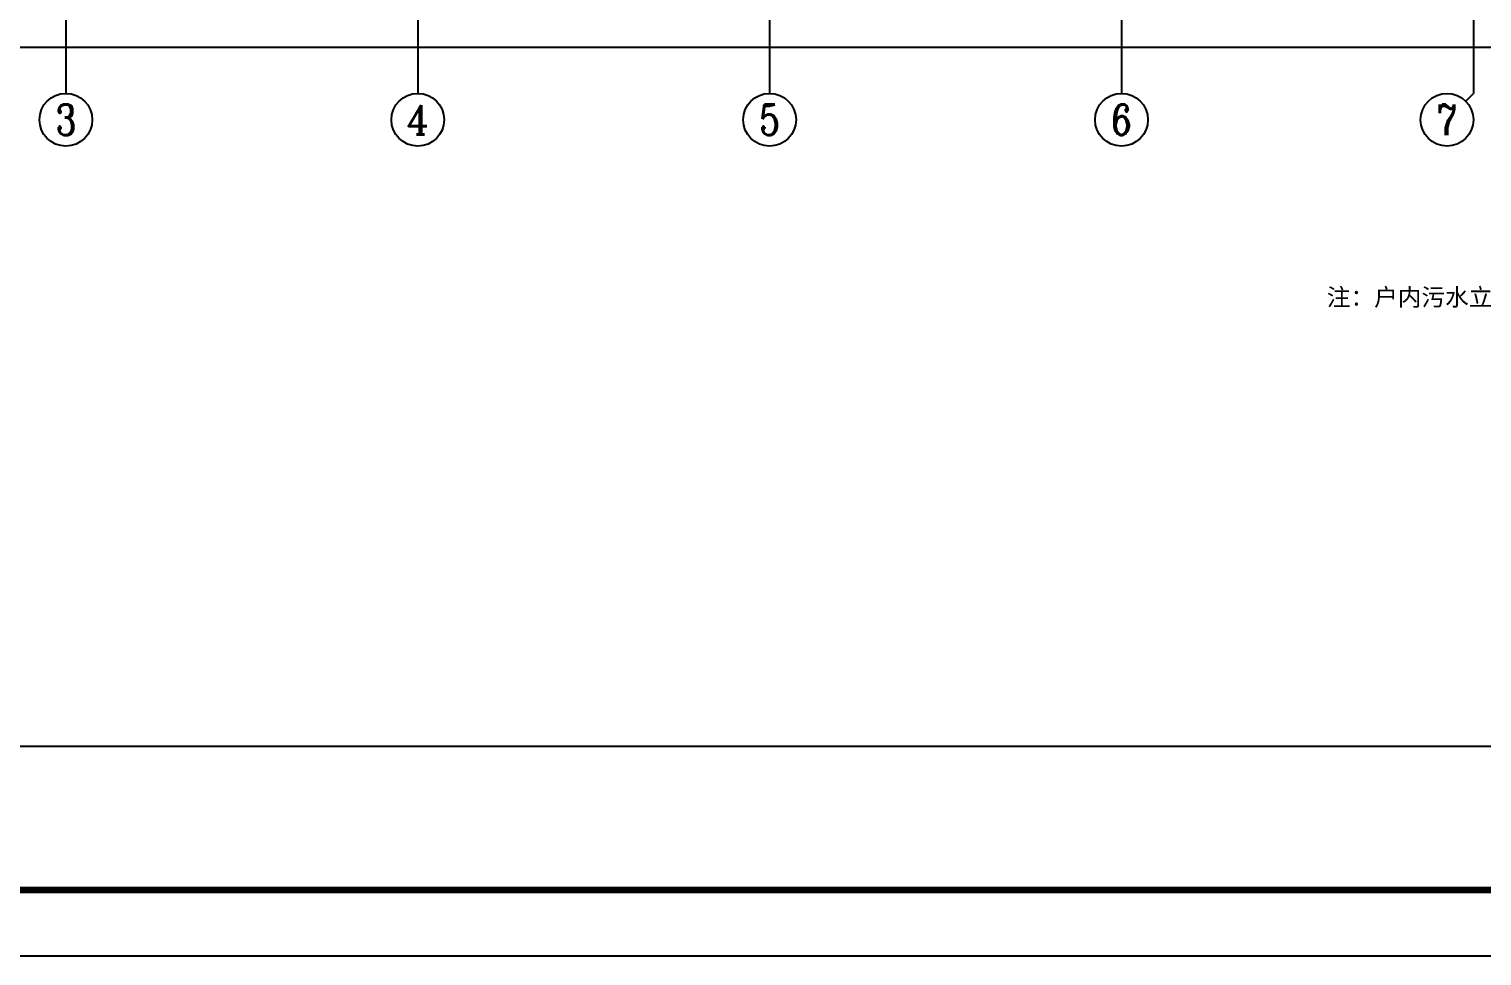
# Model space of a CAD drawing. Extents: x 0 to 2838408, y -923048 to 203859.
# Drawn here: x 2360380 to 2393411, y -296707 to -275630 of the extents above; entities that cross this region are included whole.
import ezdxf
from ezdxf.enums import TextEntityAlignment as Align

# ---------------------------------------------------------------- set-up
doc = ezdxf.new("R2010")
doc.units = 0
doc.header["$LTSCALE"] = 1000
for name, color, linetype in [('AXIS', 3, 'Continuous'), ('AXIS_TEXT', 7, 'Continuous'), ('BTTK', 7, 'Continuous'), ('PUB_TITLE', 4, 'Continuous'), ('TWT_TEXT', 7, 'Continuous'), ('XREF', 8, 'Continuous')]:
    doc.layers.add(name, color=color, linetype=linetype)
doc.styles.add('_TCH_AXIS', font='COMPLEX', dxfattribs={"bigfont": 'GBCBIG'})
doc.styles.add('A_DIM_T3', font='SIMPLEX', dxfattribs={"width": 0.7, "bigfont": 'HZ'})
doc.styles.add('COMPLEX', font='COMPLEX')
doc.styles.add('HZ(TK)', font='geniso.shx', dxfattribs={"width": 0.9, "bigfont": 'hztxt.shx'})
doc.styles.add('黑体', font='')
doc.styles.get('黑体').set_extended_font_data('SimHei')
doc.dimstyles.new('_TCH_ARCH&&150', dxfattribs={"dimtxt": 420, "dimasz": 150, "dimexe": 375, "dimexo": 450, "dimgap": 202.5, "dimtad": 1, "dimdec": 0, "dimzin": 0, "dimdsep": 46, "dimtxsty": 'A_DIM_T3', "dimblk": 'ARCHTICK', "dimcen": 0.09, "dimclrt": 7, "dimazin": 2, "dimtfac": 1, "dimtdec": 0, "dimtix": 1, "dimtmove": 2, "dimatfit": 3, "dimfxl": 150, "dimtolj": 1, "dimtzin": 0, "dimarcsym": 0})

# ---------------------------------------------------------------- blocks, each defined once
blk = doc.blocks.new('vhtemplate_2020年新竖式图框_A0')
at = {"layer": 'PUB_TITLE', "color": 7}
blk.add_lwpolyline([(0, 0), (1189, 0), (1189, 841), (0, 841)], close=True, dxfattribs=at)
at = {"layer": 'PUB_TITLE', "const_width": 1}
blk.add_lwpolyline([(25, 10), (1179, 10), (1179, 831), (25, 831)], close=True, dxfattribs=at)
at = {"layer": 'BTTK', "color": 4, "style": 'HZ(TK)', "width": 0.9}
for tag, p in [('合作单位_001', (1143.83, 741.44)), ('建设单位_001', (1143.85, 207.44)), ('工程名称_001', (1143.62, 174.44)), ('子项名称_001', (1153.71, 157.94)), ('图纸名称_001', (1143.45, 138.94))]:
    blk.add_attdef(tag, p, '', height=3.5, dxfattribs=at)
for tag, p in [('注册证书号', (1156.5, 309.01)), ('注册印章号', (1156.5, 301.01)), ('设计号', (1154, 193)), ('图别', (1137.75, 34)), ('图号', (1170.25, 34)), ('版本号', (1137.75, 26)), ('日期', (1170.25, 26))]:
    blk.add_attdef(tag, text='', height=3.5, dxfattribs=at).set_placement(p, align=Align.MIDDLE)
blk = doc.blocks.new('_ArchTick')
at = {"color": 0, "linetype": 'ByBlock', "const_width": 0.4}
blk.add_lwpolyline([(-0.5, -0.5), (0.5, 0.5)], dxfattribs=at)
blk = doc.blocks.new('*D853')
at = {"layer": 'AXIS', "color": 0, "lineweight": -2, "transparency": 16777216}
for p, q in [((2344917, -271542), (2344917, -276417)), ((2452117, -271542), (2452117, -276417)), ((2344917, -276042), (2452117, -276042))]:
    blk.add_line(p, q, dxfattribs=at)
at = {"layer": 'Defpoints', "color": 0, "transparency": 16777216}
for p in [(2344917, -271092), (2452117, -271092), (2452117, -276042)]:
    blk.add_point(p, dxfattribs=at)
at = {"layer": 'AXIS', "color": 0, "lineweight": -2, "transparency": 16777216, "xscale": 150, "yscale": 150, "zscale": 150, "rotation": 180}
blk.add_blockref('_ArchTick', (2344917, -276042), dxfattribs=at)
at = {"layer": 'AXIS', "color": 0, "lineweight": -2, "transparency": 16777216, "xscale": 150, "yscale": 150, "zscale": 150}
blk.add_blockref('_ArchTick', (2452117, -276042), dxfattribs=at)
at = {"layer": 'AXIS', "color": 7, "transparency": 16777216, "insert": (2398517, -275630), "char_height": 420, "attachment_point": 5, "style": 'A_DIM_T3'}
blk.add_mtext('\\A1;107200', dxfattribs=at)
blk = doc.blocks.new('_AXISO')
at = {"color": 0}
blk.add_circle((0, 0), 0.5, dxfattribs=at)
at = {"layer": 'AXIS_TEXT', "color": 0, "style": 'COMPLEX', "width": 1.041667}
blk.add_attdef('A', text='', height=0.56, dxfattribs=at).set_placement((-0.25, -0.28), (0.25, -0.28), align=Align.FIT)
blk = doc.blocks.new('1F1')
at = {"layer": 'AXIS'}
for p, q in [((2361216.7, -271092.2), (2361216.7, -277092.2)), ((2369216.7, -271092.2), (2369216.7, -277092.2)), ((2377216.7, -271092.2), (2377216.7, -277092.2)), ((2385216.7, -271092.2), (2385216.7, -277092.2)), ((2393216.7, -271092.2), (2393216.7, -277092.2)), ((2393041, -277267.9), (2393216.7, -277092.2))]:
    blk.add_line(p, q, dxfattribs=at)
at = {"layer": 'Defpoints', "color": 250}
blk.add_lwpolyline([(2326685.8, -291937.3), (2468623.3, -291937.3), (2468623.3, -218820.5), (2326685.8, -218820.5)], close=True, dxfattribs=at)
at = {"layer": 'AXIS'}
ref = blk.add_blockref('_AXISO', (2361216.7, -277692.2), dxfattribs=dict(at, xscale=1200, yscale=1200, zscale=1200))
ref.add_attrib('A', '3', dxfattribs={"layer": 'AXIS_TEXT', "height": 698.9, "style": '_TCH_AXIS'}).set_placement((2360983.8, -278041.6), (2361449.7, -278041.6), align=Align.FIT)
ref = blk.add_blockref('_AXISO', (2369216.7, -277692.2), dxfattribs=dict(at, xscale=1200, yscale=1200, zscale=1200))
ref.add_attrib('A', '4', dxfattribs={"layer": 'AXIS_TEXT', "height": 668.2, "style": '_TCH_AXIS'}).set_placement((2368962.2, -278026.3), (2369471.3, -278026.3), align=Align.FIT)
ref = blk.add_blockref('_AXISO', (2377216.7, -277692.2), dxfattribs=dict(at, xscale=1200, yscale=1200, zscale=1200))
ref.add_attrib('A', '5', dxfattribs={"layer": 'AXIS_TEXT', "height": 698.9, "style": '_TCH_AXIS'}).set_placement((2376983.8, -278041.6), (2377449.7, -278041.6), align=Align.FIT)
ref = blk.add_blockref('_AXISO', (2385216.7, -277692.2), dxfattribs=dict(at, xscale=1200, yscale=1200, zscale=1200))
ref.add_attrib('A', '6', dxfattribs={"layer": 'AXIS_TEXT', "height": 698.9, "style": '_TCH_AXIS'}).set_placement((2384983.8, -278041.6), (2385449.7, -278041.6), align=Align.FIT)
ref = blk.add_blockref('_AXISO', (2392616.7, -277692.2), dxfattribs=dict(at, xscale=1200, yscale=1200, zscale=1200))
ref.add_attrib('A', '7', dxfattribs={"layer": 'AXIS_TEXT', "height": 698.9, "style": '_TCH_AXIS'}).set_placement((2392383.8, -278041.6), (2392849.7, -278041.6), align=Align.FIT)
dim = blk.add_aligned_dim(p1=(2344916.7, -271092.2), p2=(2452116.7, -271092.2), distance=-4950, dimstyle='_TCH_ARCH&&150', dxfattribs=at)
dim.commit()
dim.dimension.update_dxf_attribs({"geometry": '*D853', "text_midpoint": (2398516.7, -275629.7)})

msp = doc.modelspace()

# ---------------------------------------------------------------- block references
at = {"xscale": 150, "yscale": 150, "zscale": 150}
msp.add_blockref('vhtemplate_2020年新竖式图框_A0', (2324012.2, -296707.3), dxfattribs=at)
at = {"layer": 'XREF'}
msp.add_blockref('1F1', (0, 0), dxfattribs=at)

# ---------------------------------------------------------------- texts
at = {"layer": 'TWT_TEXT', "style": '黑体'}
msp.add_text('注：户内污水立管起端需设置清扫口便于后期清通。', height=394.304, dxfattribs=at).set_placement((2389883.9, -281922.8))

doc.saveas('drawing.dxf')
